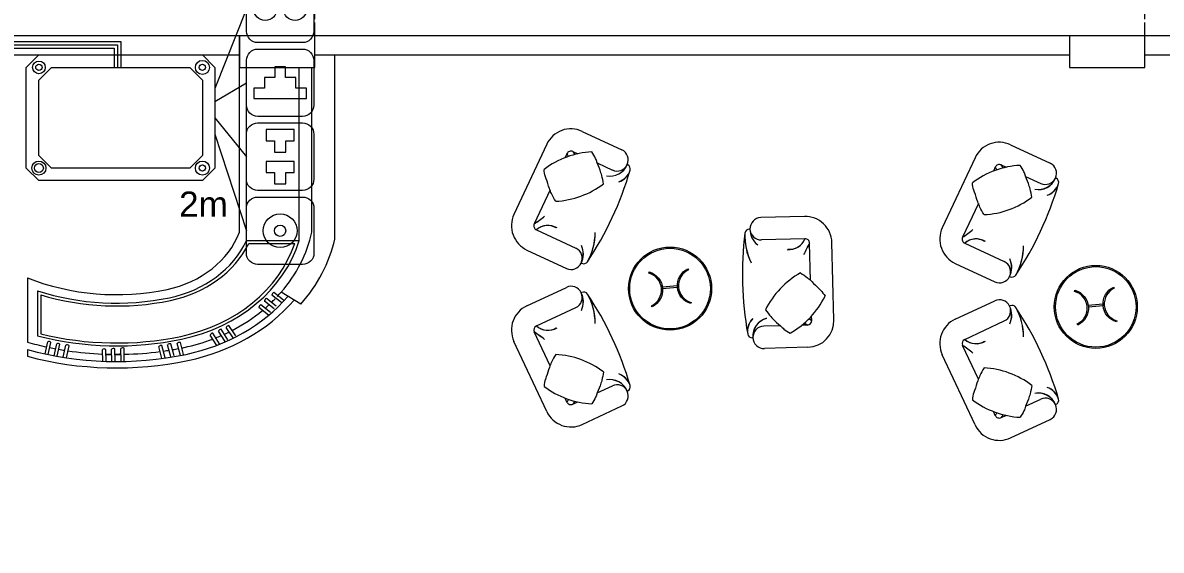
# Model space of a CAD drawing. Header units: metres. Extents: x -2 to 3328848, y -2 to 2725060.
# Drawn here: x 1663009.8 to 1663100.3, y 1362559 to 1362601 of the extents above; entities that cross this region are included whole.
import ezdxf

# ---------------------------------------------------------------- set-up
doc = ezdxf.new("R2010")
doc.units = ezdxf.units.M
doc.linetypes.add('ACAD_ISO02W100', pattern=[15, 12, -3])
doc.layers.get('0').update_dxf_attribs({"color": 253, "lineweight": 0})
for name, color, linetype, lineweight in [('ICT_INTERNA', 170, 'Continuous', 0), ('ICT_TOMAS', 1, 'Continuous', 0), ('L.COLUMNA', 253, 'Continuous', 0), ('muebles', 253, 'Continuous', 0), ('NOFIJO', 253, 'Continuous', 0)]:
    doc.layers.add(name, color=color, linetype=linetype, lineweight=lineweight)
doc.styles.add('COTA', font='arial.ttf', dxfattribs={"height": 1})

# ---------------------------------------------------------------- blocks, each defined once
blk = doc.blocks.new('mesa 65')
at = {"linetype": 'ByBlock'}
for p, q in [((328.839, 384.969), (329.016, 384.969)), ((328.839, 384.949), (329.016, 384.949))]:
    blk.add_line(p, q, dxfattribs=at)
for points in [[(328.694, 385.16, -0.689922), (328.694, 384.739), (328.689, 384.753, 0.689922), (328.689, 385.146)], [(329.162, 385.16), (329.167, 385.146, 0.689922), (329.167, 384.753), (329.162, 384.739, -0.689922)]]:
    blk.add_lwpolyline(points, format="xyb", close=True, dxfattribs=at)
for radius in [0.5, 0.485]:
    blk.add_circle((328.928, 384.94), radius, dxfattribs=at)
blk = doc.blocks.new('A$C21111070')
for p, q in [((18.8, 114.2), (0, 29)), ((41.9, 110.6), (23.1, 25.4)), ((82.5, 103.8), (63.7, 18.6)), ((105.5, 99.6), (86.8, 15)), ((145.8, 91.7), (126.9, 5.9)), ((168.7, 86.8), (150.1, 2.2))]:
    blk.add_line(p, q)
for centre, major_axis, start_param, end_param in [((13.9, 38), (17.5, 0), 3.789313, 5.267271), ((-334.1, -1596), (1983.8, 0), 1.364838, 1.385677), ((77.6, 27.6), (17.5, 0), 3.789313, 5.267271), ((-334.1, -1596), (1983.8, 0), 1.332099, 1.352973), ((140.9, 14.8), (-17.5, 0), 0.647721, 2.125678)]:
    blk.add_ellipse(centre, major_axis=major_axis, ratio=0.85, start_param=start_param, end_param=end_param)
blk = doc.blocks.new('RTR')
for p, q in [((-0.75, 0.4), (-0.65, 0.5)), ((-0.65, 0.5), (0.65, 0.5)), ((0.65, 0.5), (0.75, 0.4)), ((-0.75, -0.4), (-0.75, 0.4)), ((-0.65, 0.3), (-0.55, 0.4)), ((-0.55, 0.4), (0.55, 0.4)), ((0.55, 0.4), (0.65, 0.3)), ((0.75, 0.4), (0.75, -0.4)), ((-0.65, -0.3), (-0.65, 0.3)), ((0.65, 0.3), (0.65, -0.3)), ((-0.65, -0.3), (-0.55, -0.4)), ((0.65, -0.3), (0.55, -0.4)), ((-0.75, -0.4), (-0.65, -0.5)), ((0.55, -0.4), (-0.55, -0.4)), ((0.65, -0.5), (0.75, -0.4)), ((0.65, -0.5), (-0.65, -0.5))]:
    blk.add_line(p, q)
for centre, radius in [((0.65, 0.4), 0.0559), ((-0.65, 0.4), 0.05), ((-0.65, 0.4), 0.025), ((0.65, 0.4), 0.025), ((-0.65, -0.4), 0.0559), ((0.65, -0.4), 0.0559), ((-0.65, -0.4), 0.0354), ((0.65, -0.4), 0.025)]:
    blk.add_circle(centre, radius)
blk = doc.blocks.new('Toma TLCA')
blk.add_lwpolyline([(-0.1, 0.15), (0.1, 0.15, -0.414214), (0.15, 0.1), (0.15, -0.1, -0.414214), (0.1, -0.15), (-0.1, -0.15, -0.414214), (-0.15, -0.1), (-0.15, 0.1, -0.414214)], format="xyb", close=True)
for radius in [0.075, 0.025]:
    blk.add_circle((0, 0), radius)
blk = doc.blocks.new('Toma INTERNET')
blk.add_lwpolyline([(-0.1, 0.15), (0.1, 0.15, -0.414214), (0.15, 0.1), (0.15, -0.1, -0.414214), (0.1, -0.15), (-0.1, -0.15, -0.414214), (-0.15, -0.1), (-0.15, 0.1, -0.414214)], format="xyb", close=True)
for points in [[(0.05, 0.1208), (-0.05, 0.1208), (-0.0625, 0.1208), (-0.0625, 0.0708), (-0.05, 0.0708), (-0.025, 0.0708), (-0.025, 0.0208), (0.025, 0.0208), (0.025, 0.0708), (0.05, 0.0708), (0.05, 0.0708), (0.0625, 0.0708), (0.0625, 0.1208)], [(0.05, -0.0208), (-0.05, -0.0208), (-0.0625, -0.0208), (-0.0625, -0.0708), (-0.05, -0.0708), (-0.025, -0.0708), (-0.025, -0.1208), (0.025, -0.1208), (0.025, -0.0708), (0.05, -0.0708), (0.05, -0.0708), (0.0625, -0.0708), (0.0625, -0.0208)]]:
    blk.add_lwpolyline(points, close=True)
blk = doc.blocks.new('Toma FIBRA')
blk.add_lwpolyline([(-0.1, 0.15), (0.1, 0.15, -0.414214), (0.15, 0.1), (0.15, -0.1, -0.414214), (0.1, -0.15), (-0.1, -0.15, -0.414214), (-0.15, -0.1), (-0.15, 0.1, -0.414214)], format="xyb", close=True)
blk.add_lwpolyline([(-0.0235, 0.0235), (-0.0704, 0.0235), (-0.0704, -0.0235), (-0.1173, -0.0235), (-0.1173, -0.0704), (0.1173, -0.0704), (0.1173, -0.0235), (0.0704, -0.0235), (0.0704, 0.0235), (0.0235, 0.0235), (0.0235, 0.0704), (-0.0235, 0.0704)], close=True)
blk = doc.blocks.new('TOMA TV')
blk.add_lwpolyline([(-0.1, 0.15), (0.1, 0.15, -0.414214), (0.15, 0.1), (0.15, -0.1, -0.414214), (0.1, -0.15), (-0.1, -0.15, -0.414214), (-0.15, -0.1), (-0.15, 0.1, -0.414214)], format="xyb", close=True)
for centre, radius in [((-0.0663, 0), 0.0515), ((0.0663, 0), 0.0515), ((-0.0663, 0), 0.0172), ((0.0663, 0), 0.0172)]:
    blk.add_circle(centre, radius)

msp = doc.modelspace()

# ---------------------------------------------------------------- linework, layer by layer
at = {"ltscale": 0.02}
for p, q in [((1662988.022, 1362598.435), (1663027.022, 1362598.435)), ((1663033.022, 1362598.435), (1663093.022, 1362598.435)), ((1663099.022, 1362598.435), (1663112.613, 1362598.435))]:
    msp.add_line(p, q, dxfattribs=at)
msp.add_lwpolyline([(1663191.022, 1362379.935), (1663191.022, 1362599.935), (1662791.022, 1362599.935), (1662791.022, 1362379.935)], close=True)
at = {"layer": 'ICT_INTERNA', "ltscale": 0.015}
for points in [[(1662974.341, 1362516.411), (1662999.042, 1362516.411), (1662999.042, 1362599.484), (1663017.593, 1362599.484), (1663017.593, 1362597.435)], [(1662974.341, 1362516.147), (1662999.305, 1362516.147), (1662999.305, 1362599.221), (1663017.33, 1362599.221), (1663017.33, 1362597.435)], [(1662974.341, 1362515.884), (1662999.569, 1362515.884), (1662999.569, 1362598.958), (1663017.066, 1362598.958), (1663017.066, 1362597.435)]]:
    msp.add_lwpolyline(points, dxfattribs=at)
at = {"layer": 'ICT_TOMAS'}
msp.add_line((1663027.583, 1362602.089), (1663025.075, 1362595.76), dxfattribs=at)
for points in [[(1663025.075, 1362594.735), (1663027.582, 1362596.215)], [(1663025.075, 1362593.435), (1663027.577, 1362590.335)], [(1663025.075, 1362592.135), (1663027.575, 1362584.448)]]:
    msp.add_lwpolyline(points, dxfattribs=at)
at = {"layer": 'L.COLUMNA', "linetype": 'ACAD_ISO02W100', "ltscale": 0.09}
for p, q in [((1663033.022, 1362599.935), (1663033.022, 1362659.041)), ((1663099.022, 1362599.935), (1663099.022, 1362659.041))]:
    msp.add_line(p, q, dxfattribs=at)
at = {"layer": 'muebles', "ltscale": 0.02}
for p, q in [((1663027.022, 1362584.341), (1663027.022, 1362599.935)), ((1663034.618, 1362583.783), (1663034.618, 1362598.435)), ((1663027.582, 1362583.662), (1663027.582, 1362597.435)), ((1663031.781, 1362583.662), (1663031.781, 1362597.435)), ((1663032.779, 1362584.341), (1663032.779, 1362597.435))]:
    msp.add_line(p, q, dxfattribs=at)
at = {"layer": 'muebles', "color": 251, "true_color": 0x636466}
for p, q in [((1663054.284, 1362592.353), (1663057.425, 1362590.887)), ((1663051.453, 1362591.323), (1663048.853, 1362585.747)), ((1663088.345, 1362591.285), (1663091.487, 1362589.82)), ((1663053.062, 1362590.573), (1663052.916, 1362590.261)), ((1663053.533, 1362590.744), (1663053.922, 1362590.563)), ((1663055.478, 1362589.837), (1663056.675, 1362589.279)), ((1663057.854, 1362589.708), (1663057.901, 1362589.686)), ((1663085.515, 1362590.255), (1663082.914, 1362584.68)), ((1663087.123, 1362589.505), (1663086.978, 1362589.194)), ((1663087.595, 1362589.677), (1663087.983, 1362589.496)), ((1663089.539, 1362588.77), (1663090.736, 1362588.212)), ((1663091.916, 1362588.641), (1663091.963, 1362588.619)), ((1663051.718, 1362587.692), (1663050.461, 1362584.997)), ((1663085.779, 1362586.625), (1663084.522, 1362583.93)), ((1663071.945, 1362585.587), (1663068.48, 1362585.492)), ((1663050.633, 1362584.525), (1663053.774, 1362583.06)), ((1663067.617, 1362584.581), (1663067.565, 1362584.58)), ((1663071.993, 1362583.813), (1663068.528, 1362583.718)), ((1663072.439, 1362580.495), (1663072.358, 1362583.468)), ((1663074.3, 1362577.366), (1663074.132, 1362583.516)), ((1663084.694, 1362583.458), (1663087.836, 1362581.993)), ((1663049.882, 1362582.917), (1663053.024, 1362581.452)), ((1663054.203, 1362581.881), (1663054.251, 1362581.859)), ((1663083.944, 1362581.85), (1663087.085, 1362580.384)), ((1663088.265, 1362580.813), (1663088.312, 1362580.791)), ((1663049.882, 1362578.484), (1663053.024, 1362579.949)), ((1663054.203, 1362579.52), (1663054.251, 1362579.542)), ((1663083.944, 1362577.416), (1663087.085, 1362578.882)), ((1663050.633, 1362576.875), (1663053.774, 1362578.341)), ((1663088.265, 1362578.453), (1663088.312, 1362578.475)), ((1663070.036, 1362576.895), (1663068.716, 1362576.859)), ((1663072.181, 1362576.953), (1663071.753, 1362576.942)), ((1663072.526, 1362577.318), (1663072.517, 1362577.661)), ((1663084.694, 1362575.808), (1663087.836, 1362577.273)), ((1663051.718, 1362573.709), (1663050.461, 1362576.404)), ((1663067.853, 1362575.948), (1663067.801, 1362575.946)), ((1663051.453, 1362570.078), (1663048.853, 1362575.654)), ((1663072.229, 1362575.179), (1663068.764, 1362575.085)), ((1663085.779, 1362572.641), (1663084.522, 1362575.336)), ((1663085.515, 1362569.011), (1663082.914, 1362574.586)), ((1663055.478, 1362571.563), (1663056.675, 1362572.122)), ((1663057.854, 1362571.693), (1663057.901, 1362571.715)), ((1663053.062, 1362570.828), (1663052.916, 1362571.14)), ((1663053.533, 1362570.657), (1663053.922, 1362570.838)), ((1663054.284, 1362569.048), (1663057.425, 1362570.514)), ((1663089.539, 1362570.496), (1663090.736, 1362571.055)), ((1663091.916, 1362570.625), (1663091.963, 1362570.648)), ((1663087.123, 1362569.761), (1663086.978, 1362570.072)), ((1663087.595, 1362569.589), (1663087.983, 1362569.77)), ((1663088.345, 1362567.981), (1663091.487, 1362569.446))]:
    msp.add_line(p, q, dxfattribs=at)
at = {"layer": 'muebles'}
for p, q in [((1663027.582, 1362583.662), (1663031.781, 1362583.662)), ((1663027.761, 1362583.435), (1663031.43, 1362583.435)), ((1663010.157, 1362580.701), (1663010.157, 1362575.595)), ((1663010.956, 1362579.677), (1663010.956, 1362576.091)), ((1663030.534, 1362578.927), (1663029.76, 1362579.539)), ((1663031.904, 1362578.598), (1663030.348, 1362579.57)), ((1663011.222, 1362579.353), (1663011.222, 1362576.26)), ((1663029.785, 1362578.23), (1663029.016, 1362578.838)), ((1663029.942, 1362578.444), (1663029.167, 1362579.056)), ((1663030.383, 1362578.709), (1663029.608, 1362579.321)), ((1663029.343, 1362577.736), (1663028.574, 1362578.344)), ((1663029.505, 1362577.945), (1663028.725, 1362578.561)), ((1663026.725, 1362576.082), (1663026.188, 1362576.91)), ((1663025.224, 1362575.324), (1663024.69, 1362576.146)), ((1663025.445, 1362575.47), (1663024.904, 1362576.304)), ((1663025.881, 1362575.632), (1663025.347, 1362576.454)), ((1663026.098, 1362575.784), (1663025.56, 1362576.612)), ((1663026.512, 1362575.924), (1663025.975, 1362576.752)), ((1663010.157, 1362574.999), (1663010.157, 1362574.465)), ((1663011.563, 1362574.655), (1663011.773, 1362575.613)), ((1663011.821, 1362574.601), (1663012.035, 1362575.572)), ((1663012.278, 1362574.511), (1663012.489, 1362575.469)), ((1663012.538, 1362574.464), (1663012.751, 1362575.427)), ((1663012.997, 1362574.387), (1663013.21, 1362575.351)), ((1663013.259, 1362574.346), (1663013.472, 1362575.31)), ((1663020.863, 1362574.285), (1663020.61, 1362575.233)), ((1663021.118, 1362574.356), (1663020.861, 1362575.316)), ((1663021.558, 1362574.431), (1663021.305, 1362575.378)), ((1663021.822, 1362574.503), (1663021.567, 1362575.456)), ((1663022.33, 1362574.522), (1663022.074, 1362575.476)), ((1663022.581, 1362574.607), (1663022.326, 1362575.56))]:
    msp.add_line(p, q, dxfattribs=at)
at = {"layer": 'muebles', "color": 251, "true_color": 0x636466}
for centre, radius, start, end in [((1663053.383, 1362590.423), 2.13, 64.99403, 154.99403), ((1663087.445, 1362589.355), 2.13, 64.99403, 154.99403), ((1663055.372, 1362583.912), 6.808, 92.71623, 127.27846), ((1663053.383, 1362590.423), 0.355, 64.99403, 154.99403), ((1663051.455, 1362589.428), 1.972, 28.2464, 35.47679), ((1663051.175, 1362589.299), 2.276, 27.78834, 34.0283), ((1663058.352, 1362593.911), 5.766, 213.3171, 216.15061), ((1663057.59, 1362593.259), 4.773, 211.78915, 215.18566), ((1663057.05, 1362590.083), 0.887, 244.99403, 64.99403), ((1663056.495, 1362590.248), 1.462, 258.53892, 338.34783), ((1663056.464, 1362590.305), 1.513, 260.11866, 336.76808), ((1663057.751, 1362589.364), 0.355, 343.73101, 64.99403), ((1663089.433, 1362582.844), 6.808, 92.71623, 127.27846), ((1663087.445, 1362589.355), 0.355, 64.99403, 154.99403), ((1663085.517, 1362588.361), 1.972, 28.2464, 35.47679), ((1663085.236, 1362588.231), 2.276, 27.78834, 34.0283), ((1663092.413, 1362592.844), 5.766, 213.3171, 216.15061), ((1663091.652, 1362592.191), 4.773, 211.78915, 215.18566), ((1663091.111, 1362589.016), 0.887, 244.99403, 64.99403), ((1663032.703, 1362596.674), 26.448, 326.25706, 343.73101), ((1663056.787, 1362589.637), 1.357, 287.09968, 344.08412), ((1663056.701, 1362589.721), 1.464, 289.35362, 341.83018), ((1663090.556, 1362589.18), 1.462, 258.53892, 338.34783), ((1663090.526, 1362589.237), 1.513, 260.11866, 336.76808), ((1663091.813, 1362588.297), 0.355, 343.73101, 64.99403), ((1663051.847, 1362593.597), 6.808, 272.71623, 307.27846), ((1663066.765, 1362595.607), 26.448, 326.25706, 343.73101), ((1663090.849, 1362588.57), 1.357, 287.09968, 344.08412), ((1663090.763, 1362588.654), 1.464, 289.35362, 341.83018), ((1663085.909, 1362592.529), 6.808, 272.71623, 307.27846), ((1663050.783, 1362584.847), 2.13, 154.99403, 244.99403), ((1663050.783, 1362584.847), 0.355, 154.99403, 244.99403), ((1663044.609, 1362593.841), 10.604, 303.49324, 309.06803), ((1663029.045, 1362615.044), 36.898, 305.47983, 307.08143), ((1663068.504, 1362584.605), 0.887, 91.56511, 271.56511), ((1663072.003, 1362583.458), 2.13, 1.56511, 91.56511), ((1663051.562, 1362583.434), 1.434, 59.52711, 130.41507), ((1663051.527, 1362583.515), 1.349, 59.14813, 131.51245), ((1663050.793, 1362584.259), 4.518, 329.75104, 0.75152), ((1663050.403, 1362584.362), 4.908, 331.00943, 359.49312), ((1663093.463, 1362580.967), 26.448, 172.82813, 190.30208), ((1663071.731, 1362583.979), 4.518, 176.32211, 207.32259), ((1663072.126, 1362584.062), 4.908, 177.58051, 206.06419), ((1663067.574, 1362584.225), 0.355, 91.56511, 172.82813), ((1663069.312, 1362584.629), 1.696, 181.63183, 230.62091), ((1663069.177, 1362584.564), 1.561, 179.35217, 232.90057), ((1663084.844, 1362583.78), 2.13, 154.99403, 244.99403), ((1663078.67, 1362592.773), 10.604, 303.49324, 309.06803), ((1663063.106, 1362613.977), 36.898, 305.47983, 307.08143), ((1663052.666, 1362582.596), 1.696, 335.06076, 24.04984), ((1663052.816, 1362582.595), 1.561, 332.7811, 26.3295), ((1663070.674, 1362584.374), 1.434, 266.09818, 336.98614), ((1663070.742, 1362584.317), 1.349, 265.7192, 338.08352), ((1663081.548, 1362578.176), 10.604, 150.06431, 155.6391), ((1663104.952, 1362566.174), 36.898, 152.0509, 153.6525), ((1663072.003, 1362583.458), 0.355, 1.56511, 91.56511), ((1663084.844, 1362583.78), 0.355, 154.99403, 244.99403), ((1663085.624, 1362582.366), 1.434, 59.52711, 130.41507), ((1663085.588, 1362582.448), 1.349, 59.14813, 131.51245), ((1663084.854, 1362583.192), 4.518, 329.75104, 0.75152), ((1663084.464, 1362583.295), 4.908, 331.00943, 359.49312), ((1663053.399, 1362582.256), 0.887, 244.99403, 64.99403), ((1663086.727, 1362581.528), 1.696, 335.06076, 24.04984), ((1663086.877, 1362581.527), 1.561, 332.7811, 26.3295), ((1663054.401, 1362582.18), 0.355, 244.99403, 326.25706), ((1663087.461, 1362581.189), 0.887, 244.99403, 64.99403), ((1663074.965, 1362575.157), 6.808, 119.2873, 153.84953), ((1663088.462, 1362581.113), 0.355, 244.99403, 326.25706), ((1663053.399, 1362579.145), 0.887, 295.00597, 115.00597), ((1663052.666, 1362578.805), 1.696, 335.95016, 24.93924), ((1663052.816, 1362578.806), 1.561, 333.6705, 27.2189), ((1663054.401, 1362579.22), 0.355, 33.74294, 115.00597), ((1663050.793, 1362577.141), 4.518, 359.24848, 30.24896), ((1663050.403, 1362577.039), 4.908, 0.50688, 28.99057), ((1663032.703, 1362564.727), 26.448, 16.26899, 33.74294), ((1663067.48, 1362582.242), 6.808, 299.2873, 333.84953), ((1663087.461, 1362578.078), 0.887, 295.00597, 115.00597), ((1663050.783, 1362576.554), 2.13, 115.00597, 205.00597), ((1663086.727, 1362577.738), 1.696, 335.95016, 24.93924), ((1663086.877, 1362577.739), 1.561, 333.6705, 27.2189), ((1663088.462, 1362578.153), 0.355, 33.74294, 115.00597), ((1663084.854, 1362576.074), 4.518, 359.24848, 30.24896), ((1663084.464, 1362575.971), 4.908, 0.50688, 28.99057), ((1663066.765, 1362563.659), 26.448, 16.26899, 33.74294), ((1663050.783, 1362576.554), 0.355, 115.00597, 205.00597), ((1663051.527, 1362577.886), 1.349, 228.48755, 300.85187), ((1663051.562, 1362577.967), 1.434, 229.58493, 300.47289), ((1663068.775, 1362576.488), 1.357, 133.67075, 190.65519), ((1663068.89, 1362576.451), 1.464, 135.92469, 188.40125), ((1663069.31, 1362576.073), 1.462, 105.10999, 184.9189), ((1663069.363, 1362576.036), 1.513, 106.68973, 183.33916), ((1663068.74, 1362575.972), 0.887, 91.56511, 271.56511), ((1663069.288, 1362571.966), 5.766, 59.88817, 62.72168), ((1663069.677, 1362572.89), 4.773, 58.36022, 61.75673), ((1663072.171, 1362577.308), 0.355, 271.56511, 1.56511), ((1663072.171, 1362577.308), 2.13, 271.56511, 1.56511), ((1663073.45, 1362579.06), 1.972, 234.81747, 242.04786), ((1663073.643, 1362579.301), 2.276, 234.35941, 240.59937), ((1663084.844, 1362575.486), 2.13, 115.00597, 205.00597), ((1663044.609, 1362567.56), 10.604, 50.93197, 56.50676), ((1663029.045, 1362546.357), 36.898, 52.91857, 54.52017), ((1663067.791, 1362576.301), 0.355, 190.30208, 271.56511), ((1663084.844, 1362575.486), 0.355, 115.00597, 205.00597), ((1663078.67, 1362566.493), 10.604, 50.93197, 56.50676), ((1663063.106, 1362545.289), 36.898, 52.91857, 54.52017), ((1663085.588, 1362576.819), 1.349, 228.48755, 300.85187), ((1663085.624, 1362576.9), 1.434, 229.58493, 300.47289), ((1663051.847, 1362567.804), 6.808, 52.72154, 87.28377), ((1663085.909, 1362566.737), 6.808, 52.72154, 87.28377), ((1663056.495, 1362571.153), 1.462, 21.65217, 101.46108), ((1663056.464, 1362571.096), 1.513, 23.23192, 99.88134), ((1663056.787, 1362571.764), 1.357, 15.91588, 72.90032), ((1663056.701, 1362571.679), 1.464, 18.16982, 70.64638), ((1663055.372, 1362577.489), 6.808, 232.72154, 267.28377), ((1663057.05, 1362571.318), 0.887, 295.00597, 115.00597), ((1663057.751, 1362572.037), 0.355, 295.00597, 16.26899), ((1663090.556, 1362570.086), 1.462, 21.65217, 101.46108), ((1663090.526, 1362570.029), 1.513, 23.23192, 99.88134), ((1663090.849, 1362570.697), 1.357, 15.91588, 72.90032), ((1663090.763, 1362570.612), 1.464, 18.16982, 70.64638), ((1663051.175, 1362572.102), 2.276, 325.9717, 332.21166), ((1663051.455, 1362571.973), 1.972, 324.52321, 331.7536), ((1663053.383, 1362570.978), 0.355, 205.00597, 295.00597), ((1663057.59, 1362568.142), 4.773, 144.81434, 148.21085), ((1663058.352, 1362567.489), 5.766, 143.84939, 146.6829), ((1663089.433, 1362576.422), 6.808, 232.72154, 267.28377), ((1663091.111, 1362570.25), 0.887, 295.00597, 115.00597), ((1663091.813, 1362570.969), 0.355, 295.00597, 16.26899), ((1663053.383, 1362570.978), 2.13, 205.00597, 295.00597), ((1663085.236, 1362571.035), 2.276, 325.9717, 332.21166), ((1663085.517, 1362570.905), 1.972, 324.52321, 331.7536), ((1663087.445, 1362569.911), 0.355, 205.00597, 295.00597), ((1663091.652, 1362567.075), 4.773, 144.81434, 148.21085), ((1663092.413, 1362566.422), 5.766, 143.84939, 146.6829), ((1663087.445, 1362569.911), 2.13, 205.00597, 295.00597)]:
    msp.add_arc(centre, radius, start, end, dxfattribs=at)
at = {"layer": 'muebles'}
for centre, major_axis, start_param, end_param in [((1663019.32, 1362586.462), (8.097, 0), -1.327175, -0.313415), ((1663019.32, 1362586.462), (-13.689, 0), 2.507625, 2.958202), ((1663019.32, 1362586.462), (8.896, 0), -1.327303, -0.379464), ((1663019.32, 1362586.462), (-9.162, 0), 1.814251, 2.74235), ((1663019.32, 1362586.462), (-12.624, 0), 1.813887, 2.855583), ((1663019.32, 1362586.462), (-12.89, 0), 1.813866, 2.883083), ((1663019.32, 1362586.462), (15.619, 0), -0.633967, -0.203207), ((1663017.252, 1362593.7), (16.858, 0), 4.278001, 4.953193), ((1663017.252, 1362593.7), (17.657, 0), 4.347791, 4.953256), ((1663029.782, 1362579.353), (-0.086, -0.178), 3.789313, 5.267271), ((1663019.32, 1362586.462), (13.689, 0), -0.67186, -0.633967), ((1663017.252, 1362593.7), (17.924, 0), 4.369277, 4.953276), ((1663019.32, 1362586.462), (-14.355, 0), 1.813764, 2.507625), ((1663019.32, 1362586.462), (14.954, 0), -1.327865, -0.633967), ((1663029.19, 1362578.87), (-0.086, -0.178), 3.789313, 5.267271), ((1663019.32, 1362586.462), (-13.689, 0), 2.416095, 2.450271), ((1663019.32, 1362586.462), (13.689, 0), -1.023331, -0.798713), ((1663028.748, 1362578.375), (0.086, 0.178), 0.647721, 2.125678), ((1663019.32, 1362586.462), (13.689, 0), -0.779202, -0.744956), ((1663026.149, 1362576.726), (-0.139, -0.141), 3.789313, 5.267271), ((1663017.252, 1362593.7), (21.652, 0), 4.417333, 4.953488), ((1663017.252, 1362593.7), (21.385, 0), 4.42655, 4.953476), ((1663024.865, 1362576.12), (0.139, 0.141), 0.647721, 2.125678), ((1663019.32, 1362586.462), (-13.689, 0), 2.010906, 2.045165), ((1663025.522, 1362576.428), (-0.139, -0.141), 3.789313, 5.267271), ((1663019.32, 1362586.462), (13.689, 0), -1.076965, -1.042789), ((1663017.252, 1362593.7), (22.45, 0), 4.390848, 4.46181), ((1663017.252, 1362593.7), (-23.116, 0), 1.258833, 1.811957), ((1663011.878, 1362575.47), (0.198, 0), 0.647721, 2.125678), ((1663017.252, 1362593.7), (-22.45, 0), 1.332099, 1.352973), ((1663012.593, 1362575.326), (-0.198, 0), 3.789313, 5.267271), ((1663017.252, 1362593.7), (-22.45, 0), 1.364838, 1.385677), ((1663013.314, 1362575.208), (-0.198, 0), 3.789313, 5.267271), ((1663020.768, 1362575.154), (0.175, 0.091), 0.647721, 2.125678), ((1663021.474, 1362575.294), (-0.175, -0.091), 3.789313, 5.267271), ((1663017.252, 1362593.7), (-22.45, 0), 1.770702, 1.79154), ((1663022.233, 1362575.397), (-0.175, -0.091), 3.789313, 5.267271), ((1663017.252, 1362593.7), (22.45, 0), -1.338191, -1.329662), ((1663019.32, 1362586.462), (-13.689, 0), 1.813808, 1.991384), ((1663017.252, 1362593.7), (23.715, 0), 4.408562, 4.953573), ((1663017.252, 1362593.7), (-22.45, 0), 1.397539, 1.521171), ((1663017.252, 1362593.7), (-22.45, 0), 1.533053, 1.553927), ((1663017.252, 1362593.7), (22.45, 0), 4.707385, 4.728224), ((1663017.252, 1362593.7), (22.45, 0), -1.5431, -1.415501), ((1663017.252, 1362593.7), (-22.45, 0), 1.73797, 1.758838)]:
    msp.add_ellipse(centre, major_axis=major_axis, ratio=0.85, start_param=start_param, end_param=end_param, dxfattribs=at)
at = {"layer": 'muebles', "color": 251, "true_color": 0x636466}
for points in [[(1663055.971, 1362588.18), (1663055.932, 1362588.405), (1663055.868, 1362588.778), (1663055.665, 1362589.394), (1663055.472, 1362589.83), (1663055.304, 1362590.33), (1663055.161, 1362590.545), (1663055.049, 1362590.712)], [(1663090.032, 1362587.112), (1663089.994, 1362587.338), (1663089.93, 1362587.71), (1663089.726, 1362588.327), (1663089.533, 1362588.763), (1663089.365, 1362589.263), (1663089.222, 1362589.478), (1663089.111, 1362589.645)], [(1663052.17, 1362586.796), (1663052.055, 1362586.994), (1663051.864, 1362587.32), (1663051.623, 1362587.923), (1663051.491, 1362588.382), (1663051.298, 1362588.873), (1663051.27, 1362589.129), (1663051.248, 1362589.329)], [(1663086.231, 1362585.729), (1663086.116, 1362585.926), (1663085.925, 1362586.253), (1663085.685, 1362586.856), (1663085.553, 1362587.314), (1663085.36, 1362587.805), (1663085.332, 1362588.062), (1663085.31, 1362588.261)], [(1663071.634, 1362581.094), (1663071.826, 1362580.969), (1663072.142, 1362580.762), (1663072.627, 1362580.331), (1663072.95, 1362579.98), (1663073.342, 1362579.627), (1663073.483, 1362579.41), (1663073.591, 1362579.242)], [(1663068.854, 1362578.157), (1663068.989, 1362577.973), (1663069.213, 1362577.668), (1663069.67, 1362577.207), (1663070.038, 1362576.904), (1663070.412, 1362576.532), (1663070.636, 1362576.404), (1663070.811, 1362576.304)], [(1663052.17, 1362574.604), (1663052.055, 1362574.407), (1663051.864, 1362574.08), (1663051.623, 1362573.477), (1663051.491, 1362573.019), (1663051.298, 1362572.528), (1663051.27, 1362572.271), (1663051.248, 1362572.072)], [(1663055.971, 1362573.221), (1663055.932, 1362572.996), (1663055.868, 1362572.623), (1663055.665, 1362572.007), (1663055.472, 1362571.571), (1663055.304, 1362571.071), (1663055.161, 1362570.856), (1663055.049, 1362570.689)], [(1663086.231, 1362573.537), (1663086.116, 1362573.34), (1663085.925, 1362573.013), (1663085.685, 1362572.41), (1663085.553, 1362571.952), (1663085.36, 1362571.461), (1663085.332, 1362571.204), (1663085.31, 1362571.005)], [(1663090.032, 1362572.154), (1663089.994, 1362571.929), (1663089.93, 1362571.556), (1663089.726, 1362570.939), (1663089.533, 1362570.503), (1663089.365, 1362570.003), (1663089.222, 1362569.788), (1663089.111, 1362569.622)]]:
    msp.add_open_spline(points, degree=3, knots=[0, 0, 0, 0, 0.0684504, 0.1132877, 0.1942981, 0.2115305, 0.2711605, 0.2711605, 0.2711605, 0.2711605], dxfattribs=at)
at = {"layer": 'NOFIJO', "ltscale": 0.02}
for points in [[(1663033.022, 1362597.435), (1663033.022, 1362599.935), (1663027.022, 1362599.935), (1663027.022, 1362597.435)], [(1663099.022, 1362597.435), (1663099.022, 1362599.935), (1663093.022, 1362599.935), (1663093.022, 1362597.435)]]:
    msp.add_lwpolyline(points, close=True, dxfattribs=at)

# ---------------------------------------------------------------- block references
at = {"layer": 'ICT_INTERNA', "xscale": 10, "yscale": 10, "zscale": 10}
msp.add_blockref('RTR', (1663017.575, 1362593.435), dxfattribs=at)
at = {"layer": 'ICT_TOMAS'}
for name, p, xscale, yscale, zscale in [('TOMA TV', (1663030.259, 1362602.089), 17.84178858404148, 17.84178858404148, 17.84178858404148), ('Toma FIBRA', (1663030.259, 1362596.215), 17.84329748914399, 17.84329748914399, 17.84329748914399), ('Toma INTERNET', (1663030.259, 1362590.335), 17.88188335951641, 17.88188335951641, 17.88188335951641), ('Toma TLCA', (1663030.259, 1362584.448), 17.89383141784819, 17.89383141784819, 17.89383141784819)]:
    msp.add_blockref(name, p, dxfattribs=dict(at, xscale=xscale, yscale=yscale, zscale=zscale))
at = {"layer": 'muebles', "color": 251, "true_color": 0x636466, "xscale": 6.604852411376965, "yscale": 6.604852411376965, "zscale": 6.604852411376965, "rotation": 4.646827975895954}
for p in [(1661101.86, 1359869.731), (1661135.714, 1359868.277)]:
    msp.add_blockref('mesa 65', p, dxfattribs=at)
at = {"layer": 'muebles', "xscale": 0.01131697783675918, "yscale": 0.01131697783675918, "zscale": 0.01131697783675918, "rotation": 193.8512410502877}
msp.add_blockref('A$C21111070', (1663017.766, 1362575.424), dxfattribs=at)

# ---------------------------------------------------------------- texts
at = {"layer": 'ICT_TOMAS', "ltscale": 0.015, "insert": (1663022.257, 1362587.565), "char_height": 2, "attachment_point": 1, "style": 'COTA'}
msp.add_mtext_dynamic_manual_height_columns('\\pxqc;2m', width=3.81057, gutter_width=4, heights=[1.343], dxfattribs=at)

doc.saveas('drawing.dxf')
